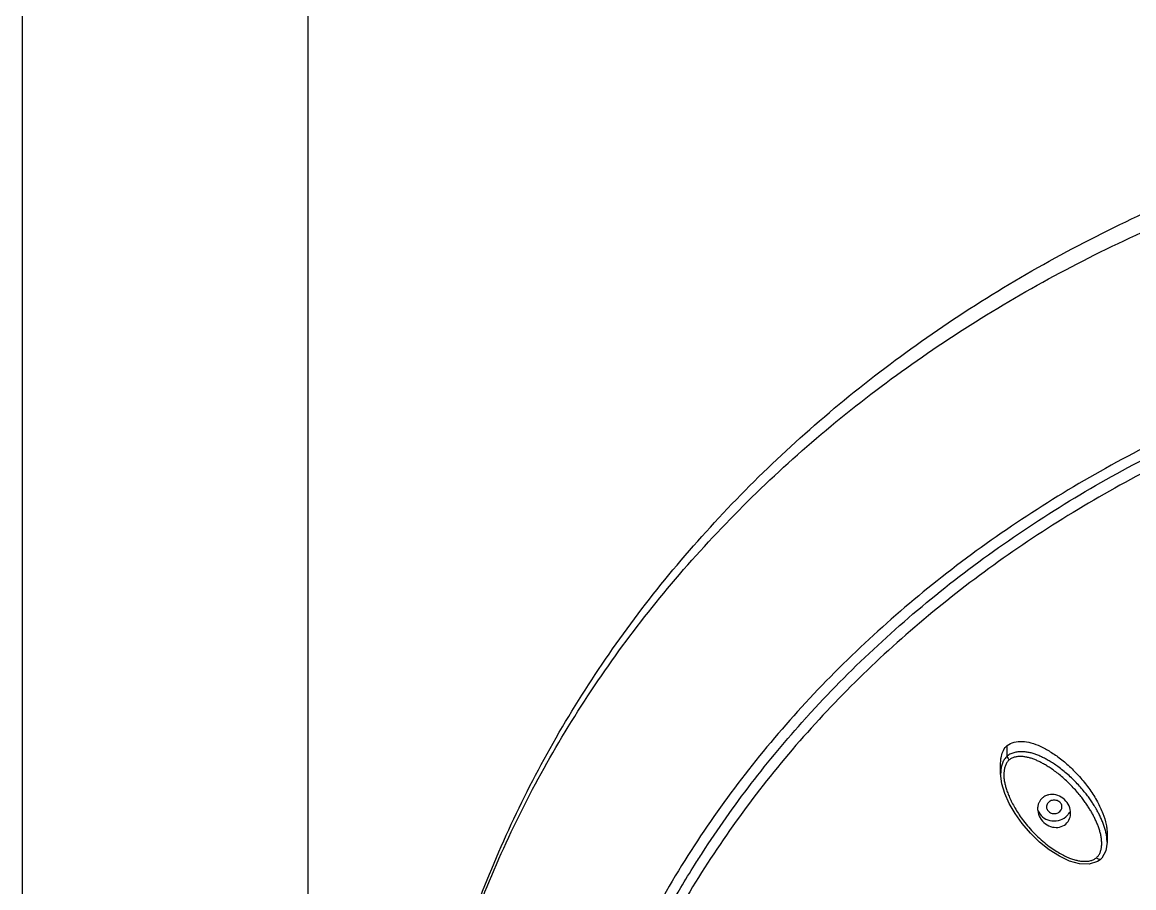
# Model space of a CAD drawing. Extents: x -1802 to -1505, y -7177 to -6757.
# Drawn here: x -1802.3 to -1751.8, y -6898.9 to -6859.5 of the extents above; entities that cross this region are included whole.
import ezdxf

# ---------------------------------------------------------------- set-up
doc = ezdxf.new("R2010")
doc.units = 0
doc.header["$LTSCALE"] = 5
doc.header["$MEASUREMENT"] = 0
doc.layers.get('0').update_dxf_attribs({"color": 2, "linetype": 'CONTINUOUS'})
doc.layers.add('DWG', color=7, linetype='CONTINUOUS')
doc.layers.add('TXT', color=4, linetype='CONTINUOUS')

# ---------------------------------------------------------------- blocks, each defined once
blk = doc.blocks.new('BORDER')
blk.add_line((1, 1), (0, 1))

msp = doc.modelspace()

# ---------------------------------------------------------------- linework, layer by layer
at = {"layer": 'DWG'}
for p, q in [((-1757.544, -6892.863), (-1757.544, -6892.382)), ((-1757.841, -6893.677), (-1757.841, -6893.21)), ((-1757.841, -6893.655), (-1757.841, -6893.677)), ((-1755.154, -6895.387), (-1755.087, -6895.306)), ((-1753.001, -6896.37), (-1753.001, -6896.78)), ((-1753.312, -6897.574), (-1753.437, -6897.662))]:
    msp.add_line(p, q, dxfattribs=at)
for points in [[(-1754.25, -6897.765), (-1754.709, -6897.639), (-1755.171, -6897.42), (-1755.627, -6897.13), (-1756.07, -6896.778), (-1756.487, -6896.373), (-1756.864, -6895.933), (-1757.187, -6895.477), (-1757.451, -6895.021), (-1757.651, -6894.568), (-1757.788, -6894.122), (-1757.841, -6893.655)], [(-1753.001, -6896.781), (-1753.054, -6897.168), (-1753.243, -6897.507), (-1753.312, -6897.574)], [(-1753.437, -6897.662), (-1753.815, -6897.782), (-1754.25, -6897.765)]]:
    msp.add_lwpolyline(points, dxfattribs=at)
for points, start_tangent, end_tangent in [([(-1784.746, -6916.717), (-1784.127, -6909.017), (-1781.977, -6900.568), (-1778.335, -6892.513), (-1773.29, -6885.057), (-1766.962, -6878.385), (-1759.495, -6872.662), (-1751.065, -6868.035), (-1741.876, -6864.631), (-1732.169, -6862.551), (-1722.198, -6861.855), (-1712.229, -6862.564), (-1702.525, -6864.658), (-1693.342, -6868.074), (-1684.921, -6872.712), (-1677.464, -6878.446), (-1671.148, -6885.126), (-1666.116, -6892.589), (-1662.488, -6900.648), (-1660.352, -6909.1), (-1659.747, -6916.717)], (0.000108, 1), (0.000114, -1)), ([(-1783.66, -6906.704), (-1781.688, -6900.054), (-1777.934, -6892.236), (-1772.81, -6885.021), (-1766.441, -6878.587), (-1758.983, -6873.092), (-1750.621, -6868.67), (-1741.56, -6865.432), (-1732.024, -6863.457), (-1722.246, -6862.793)], (0.213985, 0.976837), (1, 0)), ([(-1731.035, -6872.514), (-1736.193, -6873.424), (-1745.067, -6876.053), (-1753.319, -6879.906), (-1760.723, -6884.878), (-1767.077, -6890.834), (-1772.209, -6897.611), (-1774.364, -6901.434)], (-0.990997, -0.133888), (-0.449185, -0.893439)), ([(-1766.64, -6891.063), (-1760.377, -6885.2), (-1753.04, -6880.273), (-1744.862, -6876.454), (-1736.067, -6873.85), (-1730.972, -6872.95)], (0.670603, 0.741817), (0.990963, 0.134135)), ([(-1731.007, -6873.521), (-1739.861, -6875.378), (-1748.246, -6878.449), (-1755.943, -6882.652), (-1762.749, -6887.876), (-1768.486, -6893.987), (-1772.996, -6900.816), (-1776.163, -6908.185), (-1777.511, -6913.44)], (-0.990792, -0.135394), (-0.1864, -0.982474)), ([(-1771.406, -6897.262), (-1766.72, -6891.152)], (0.543203, 0.839601), (0.66883, 0.743415)), ([(-1766.72, -6891.152), (-1766.64, -6891.063)], (0.66883, 0.743415), (0.670603, 0.741817)), ([(-1757.742, -6892.665), (-1757.583, -6892.419)], (0.393936, 0.919138), (0.697395, 0.716687)), ([(-1757.583, -6892.419), (-1757.544, -6892.382)], (0.697395, 0.716687), (0.757134, 0.653259)), ([(-1757.544, -6892.382), (-1757.229, -6892.227)], (0.757134, 0.653259), (0.968375, 0.2495)), ([(-1757.229, -6892.227), (-1756.862, -6892.192)], (0.968375, 0.2495), (0.999144, -0.041359)), ([(-1756.862, -6892.192), (-1756.462, -6892.255), (-1756.038, -6892.414), (-1755.586, -6892.659), (-1755.122, -6892.982), (-1754.654, -6893.385), (-1754.201, -6893.858), (-1753.786, -6894.386), (-1753.443, -6894.937)], (0.999144, -0.041359), (0.4793, -0.877651)), ([(-1757.83, -6893.015), (-1757.82, -6892.941)], (0.113809, 0.993503), (0.161821, 0.98682)), ([(-1757.82, -6892.941), (-1757.742, -6892.665)], (0.161821, 0.98682), (0.393936, 0.919138)), ([(-1757.608, -6892.927), (-1757.674, -6893.014)], (-0.662028, -0.749479), (-0.54355, -0.839377)), ([(-1757.544, -6892.863), (-1757.608, -6892.927)], (-0.756866, -0.65357), (-0.662028, -0.749479)), ([(-1756.824, -6892.664), (-1757.011, -6892.667), (-1757.196, -6892.695), (-1757.378, -6892.757), (-1757.544, -6892.863)], (-0.999061, 0.043337), (-0.757472, -0.652868)), ([(-1757.544, -6892.863), (-1757.502, -6892.971)], (0.000364, -1), (0.547223, -0.836987)), ([(-1755.537, -6893.432), (-1755.721, -6893.313), (-1755.892, -6893.213), (-1756.055, -6893.128), (-1756.214, -6893.053), (-1756.373, -6892.989), (-1756.533, -6892.938), (-1756.696, -6892.902), (-1756.861, -6892.883), (-1757.023, -6892.883), (-1757.181, -6892.904), (-1757.33, -6892.952), (-1757.456, -6893.032)], (-0.826813, 0.562477), (-0.757527, -0.652804)), ([(-1756.639, -6892.682), (-1756.824, -6892.664)], (-0.988757, 0.14953), (-0.999061, 0.043337)), ([(-1755.585, -6893.108), (-1755.765, -6893.005), (-1755.937, -6892.917), (-1756.106, -6892.839), (-1756.278, -6892.773), (-1756.456, -6892.719), (-1756.639, -6892.682)], (-0.856467, 0.516202), (-0.988757, 0.14953)), ([(-1757.841, -6893.21), (-1757.83, -6893.015)], (0.000184, 1), (0.113809, 0.993503)), ([(-1757.811, -6893.367), (-1757.837, -6893.552)], (-0.20149, -0.979491), (-0.075375, -0.997155)), ([(-1757.759, -6893.186), (-1757.811, -6893.367)], (-0.352535, -0.935799), (-0.20149, -0.979491)), ([(-1757.674, -6893.014), (-1757.759, -6893.186)], (-0.54355, -0.839377), (-0.352535, -0.935799)), ([(-1757.669, -6893.448), (-1757.691, -6893.613), (-1757.694, -6893.781), (-1757.68, -6893.948)], (-0.197494, -0.980304), (0.136159, -0.990687)), ([(-1757.456, -6893.032), (-1757.555, -6893.149), (-1757.625, -6893.291), (-1757.669, -6893.448)], (-0.757039, -0.65337), (-0.197494, -0.980304)), ([(-1757.502, -6892.971), (-1757.456, -6893.032)], (0.547223, -0.836987), (0.653164, -0.757217)), ([(-1753.818, -6894.767), (-1753.956, -6894.584), (-1754.118, -6894.385), (-1754.304, -6894.175), (-1754.51, -6893.961), (-1754.731, -6893.751), (-1754.959, -6893.554), (-1755.182, -6893.379), (-1755.392, -6893.231), (-1755.585, -6893.108)], (-0.586289, 0.810102), (-0.856467, 0.516202)), ([(-1754.154, -6894.749), (-1754.31, -6894.555), (-1754.49, -6894.351), (-1754.689, -6894.142), (-1754.903, -6893.937), (-1755.122, -6893.746), (-1755.336, -6893.576), (-1755.537, -6893.432)], (-0.613097, 0.790008), (-0.826813, 0.562477)), ([(-1757.837, -6893.552), (-1757.841, -6893.655)], (-0.075375, -0.997155), (-0.012606, -0.999921)), ([(-1757.68, -6893.948), (-1757.649, -6894.117), (-1757.603, -6894.293)], (0.136159, -0.990687), (0.283956, -0.958837)), ([(-1757.603, -6894.293), (-1757.54, -6894.482), (-1757.46, -6894.691), (-1757.357, -6894.917), (-1757.231, -6895.156), (-1757.08, -6895.406), (-1756.901, -6895.671), (-1756.685, -6895.953), (-1756.432, -6896.247), (-1756.149, -6896.534), (-1755.852, -6896.798), (-1755.561, -6897.022), (-1755.291, -6897.202), (-1755.044, -6897.345), (-1754.817, -6897.456), (-1754.612, -6897.536), (-1754.427, -6897.592), (-1754.25, -6897.629), (-1754.073, -6897.647)], (0.283956, -0.958837), (0.998766, -0.049666)), ([(-1756.095, -6894.968), (-1756.115, -6895.016), (-1756.154, -6895.168)], (-0.432154, -0.9018), (-0.1305, -0.991448)), ([(-1755.94, -6894.764), (-1756.095, -6894.968)], (-0.757141, -0.653252), (-0.432154, -0.9018)), ([(-1755.796, -6894.672), (-1755.94, -6894.764)], (-0.90605, -0.423171), (-0.757141, -0.653252)), ([(-1755.66, -6894.625), (-1755.796, -6894.672)], (-0.975748, -0.218895), (-0.90605, -0.423171)), ([(-1755.657, -6894.953), (-1755.748, -6895.089)], (-0.757141, -0.653252), (-0.293129, -0.956073)), ([(-1755.009, -6894.782), (-1755.33, -6894.63), (-1755.66, -6894.625)], (-0.798187, 0.60241), (-0.975748, -0.218895)), ([(-1755.315, -6894.875), (-1755.499, -6894.874), (-1755.657, -6894.953)], (-0.973827, 0.227293), (-0.757141, -0.653252)), ([(-1755.087, -6895.306), (-1755.063, -6895.251), (-1755.063, -6895.093), (-1755.156, -6894.954), (-1755.315, -6894.875)], (0.495146, 0.86881), (-0.973827, 0.227293)), ([(-1754.771, -6895.05), (-1755.009, -6894.782)], (-0.499642, 0.866232), (-0.798187, 0.60241)), ([(-1753.619, -6895.576), (-1753.708, -6895.413), (-1753.803, -6895.253), (-1753.905, -6895.094), (-1754.02, -6894.927), (-1754.154, -6894.749)], (-0.464023, 0.885823), (-0.613097, 0.790008)), ([(-1753.511, -6895.237), (-1753.591, -6895.104), (-1753.698, -6894.939), (-1753.818, -6894.767)], (-0.503905, 0.863759), (-0.586289, 0.810102)), ([(-1753.443, -6894.937), (-1753.192, -6895.472)], (0.4793, -0.877651), (0.362679, -0.931914)), ([(-1756.154, -6895.168), (-1756.16, -6895.262)], (-0.1305, -0.991448), (-0.000285, -1)), ([(-1756.16, -6895.262), (-1756.156, -6895.339), (-1756.047, -6895.67), (-1755.805, -6895.94), (-1755.486, -6896.088), (-1755.159, -6896.09), (-1754.879, -6895.951)], (-0.000285, -1), (0.757141, 0.653252)), ([(-1756.134, -6895.334), (-1755.94, -6895.624), (-1755.604, -6895.791), (-1755.216, -6895.791)], (0.294208, -0.955741), (0.973856, 0.227167)), ([(-1755.748, -6895.089), (-1755.758, -6895.202)], (-0.293129, -0.956073), (0.124313, -0.992243)), ([(-1755.758, -6895.202), (-1755.748, -6895.248), (-1755.655, -6895.386), (-1755.495, -6895.466), (-1755.312, -6895.466), (-1755.154, -6895.387)], (0.124313, -0.992243), (0.757141, 0.653252)), ([(-1754.716, -6895.413), (-1754.879, -6895.624)], (-0.433286, -0.901256), (-0.757141, -0.653252)), ([(-1754.879, -6895.951), (-1754.704, -6895.7), (-1754.66, -6895.454)], (0.757141, 0.653252), (0.000242, 1)), ([(-1754.66, -6895.454), (-1754.664, -6895.379), (-1754.771, -6895.05)], (0.000242, 1), (-0.499642, 0.866232)), ([(-1753.4, -6895.437), (-1753.493, -6895.268), (-1753.511, -6895.237)], (-0.466619, 0.884458), (-0.503905, 0.863759)), ([(-1753.313, -6895.609), (-1753.4, -6895.437)], (-0.43274, 0.901519), (-0.466619, 0.884458)), ([(-1753.192, -6895.472), (-1753.041, -6895.979)], (0.362679, -0.931914), (0.191395, -0.981513)), ([(-1755.216, -6895.791), (-1754.879, -6895.624)], (0.973856, 0.227167), (0.757141, 0.653252)), ([(-1753.536, -6895.742), (-1753.619, -6895.576)], (-0.430168, 0.902749), (-0.464023, 0.885823)), ([(-1753.29, -6896.431), (-1753.335, -6896.256), (-1753.392, -6896.083), (-1753.46, -6895.911), (-1753.536, -6895.742)], (-0.213552, 0.976932), (-0.430168, 0.902749)), ([(-1753.001, -6896.772), (-1753.002, -6896.714), (-1753.018, -6896.525), (-1753.052, -6896.336), (-1753.1, -6896.15), (-1753.162, -6895.966), (-1753.233, -6895.785), (-1753.313, -6895.609)], (-0.000541, 1), (-0.43274, 0.901519)), ([(-1753.041, -6895.979), (-1753.012, -6896.174)], (0.191395, -0.981513), (0.103173, -0.994663)), ([(-1753.259, -6896.605), (-1753.29, -6896.431)], (-0.130149, 0.991494), (-0.213552, 0.976932)), ([(-1753.012, -6896.174), (-1753.001, -6896.37)], (0.103173, -0.994663), (0.000375, -1)), ([(-1753.32, -6897.254), (-1753.272, -6897.109), (-1753.248, -6896.948)], (0.401593, 0.915818), (0.07919, 0.99686)), ([(-1753.248, -6896.948), (-1753.245, -6896.778), (-1753.259, -6896.605)], (0.07919, 0.99686), (-0.130149, 0.991494)), ([(-1772.385, -6898.843), (-1771.761, -6897.819), (-1771.406, -6897.262)], (0.509358, 0.860555), (0.543203, 0.839601)), ([(-1754.073, -6897.647), (-1753.903, -6897.645), (-1753.745, -6897.617), (-1753.605, -6897.563), (-1753.485, -6897.483)], (0.998766, -0.049666), (0.757282, 0.653088)), ([(-1753.485, -6897.483), (-1753.391, -6897.38), (-1753.32, -6897.254)], (0.757153, 0.653238), (0.401593, 0.915818)), ([(-1753.316, -6897.565), (-1753.398, -6897.557), (-1753.485, -6897.483)], (-0.926216, -0.376994), (-0.676617, 0.736335)), ([(-1773.317, -6900.494), (-1772.385, -6898.843)], (0.473586, 0.880748), (0.509358, 0.860555))]:
    msp.add_spline(points, degree=3, dxfattribs=dict(at, start_tangent=start_tangent, end_tangent=end_tangent))
at = {"layer": 'TXT'}
msp.add_line((-1789.34, -7162.952), (-1789.34, -6767.952), dxfattribs=at)

# ---------------------------------------------------------------- block references
at = {"xscale": 420, "yscale": 297, "zscale": 420, "rotation": 90}
msp.add_blockref('BORDER', (-1505.34, -7176.952), dxfattribs=at)

doc.saveas('drawing.dxf')
